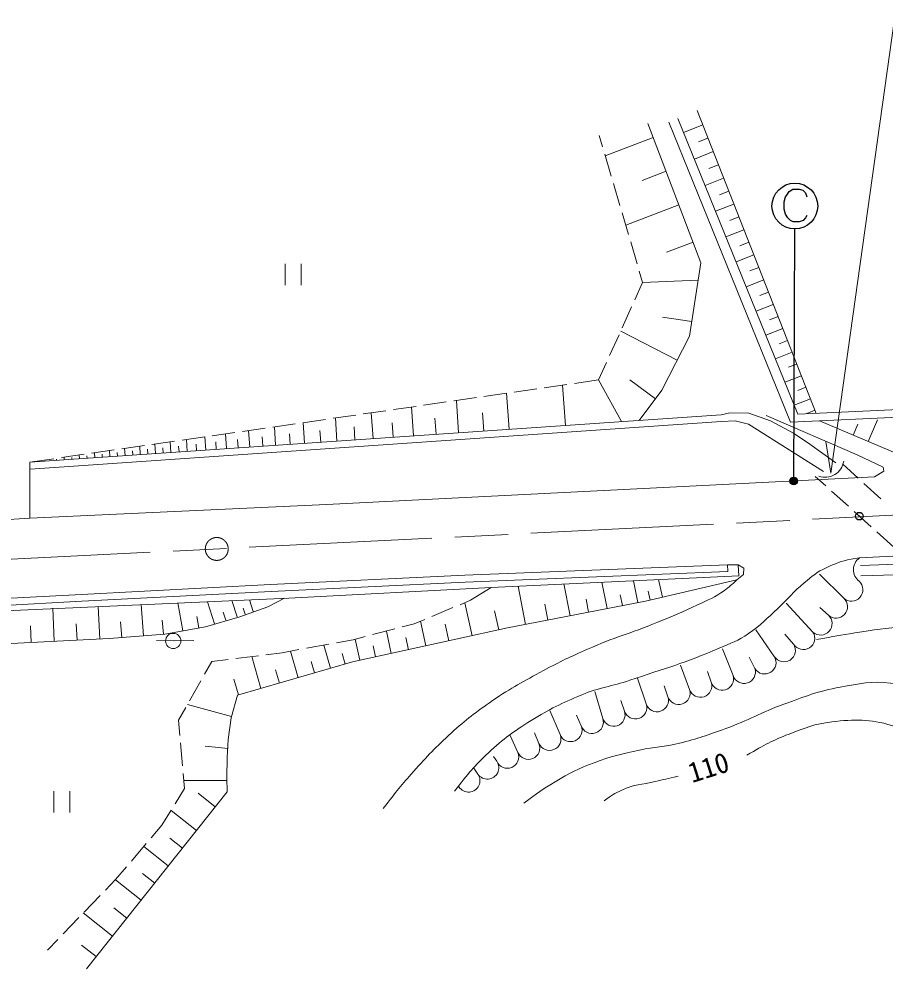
# Model space of a CAD drawing. Units: millimetres, scale not verified. Extents: x 40000 to 680000, y 20000 to 380000.
# Drawn here: x 352568 to 409370, y 242695 to 305000 of the extents above; entities that cross this region are included whole.
import ezdxf
from ezdxf.enums import TextEntityAlignment as Align

# ---------------------------------------------------------------- set-up
doc = ezdxf.new("R2010")
doc.units = ezdxf.units.MM
doc.header["$LTSCALE"] = 1000
doc.header["$PDMODE"] = 32
doc.header["$PDSIZE"] = 500
doc.linetypes.add('CHAIN', pattern=[18.5, 12, -1.5, 3.5, -1.5])
for name, color, linetype, lineweight in [('M-BMK', 2, 'CHAIN', 13), ('M-STR-HTXT', 7, 'Continuous', 13), ('M-STR-STRC', 7, 'Continuous', 25), ('M-WORK', 1, 'Continuous', 13)]:
    doc.layers.add(name, color=color, linetype=linetype, lineweight=lineweight)
doc.layers.add('M-OTRS', color=6, linetype='Continuous')
doc.styles.add('ＭＳ ゴシック', font='')
doc.styles.get('ＭＳ ゴシック').set_extended_font_data('MS Gothic')

msp = doc.modelspace()

# ---------------------------------------------------------------- linework, layer by layer
at = {"layer": 'M-BMK'}
msp.add_line((330712, 268506), (410304, 272478), dxfattribs=at)
msp.add_circle((365539, 270244), 750, dxfattribs=at)
at = {"layer": 'M-OTRS'}
msp.add_point((407687, 272393), dxfattribs=at)
at = {"layer": 'M-STR-HTXT'}
msp.add_line((405815, 275223), (405500, 277287), dxfattribs=at)
msp.add_lwpolyline([(405815, 275223), (410000, 305000), (432500, 305000)], dxfattribs=at)
at = {"layer": 'M-STR-STRC'}
for p, q in [((402923, 293447), (403095, 293680)), ((403095, 293680), (403328, 293838)), ((403328, 293838), (403747, 293842)), ((403747, 293842), (403990, 293764)), ((403990, 293764), (404155, 293599)), ((404155, 293599), (404243, 293346)), ((402765, 293019), (402842, 293346)), ((402765, 292523), (402765, 293019)), ((402842, 293346), (402923, 293447)), ((402836, 292206), (402765, 292523)), ((403004, 291952), (402836, 292206)), ((403163, 291791), (403004, 291952)), ((403338, 291706), (403163, 291791)), ((403750, 291706), (403338, 291706)), ((403993, 291784), (403750, 291706)), ((404158, 291956), (403993, 291784)), ((404232, 292108), (404158, 291956)), ((403380, 274708), (403452, 291232))]:
    msp.add_line(p, q, dxfattribs=at)
for centre, radius in [((403458, 292732), 1500), ((403458, 292732), 1500), ((403380, 274708), 250), ((403380, 274708), 200), ((403380, 274708), 150), ((403380, 274708), 100), ((403380, 274708), 50), ((403380, 274708), 20)]:
    msp.add_circle(centre, radius, dxfattribs=at)
msp.add_point((403380, 274708), dxfattribs=at)
at = {"layer": 'M-WORK'}
for p, q in [((395784, 298481), (403659, 279073)), ((397045, 298990), (404861, 279129)), ((397300, 289017), (393810, 298155)), ((395182, 298237), (403169, 278550)), ((397411, 298060), (396155, 297566)), ((390843, 296609), (390624, 297349)), ((394167, 297220), (391018, 296018)), ((397757, 297181), (397129, 296934)), ((391411, 294691), (390985, 296130)), ((398103, 296302), (396866, 295815)), ((398443, 295436), (397825, 295193)), ((395009, 295016), (393435, 294415)), ((391978, 292774), (391553, 294212)), ((398784, 294570), (397565, 294091)), ((399120, 293717), (398510, 293477)), ((399456, 292864), (398255, 292392)), ((392546, 290856), (392120, 292294)), ((395851, 292812), (392361, 291479)), ((399786, 292024), (399186, 291787)), ((400117, 291183), (398934, 290717)), ((393114, 288938), (392688, 290376)), ((396784, 290369), (395039, 289703)), ((400443, 290355), (399852, 290122)), ((400769, 289526), (399603, 289068)), ((370035, 288949), (370035, 287549)), ((371085, 287549), (371085, 288949)), ((396554, 284195), (397300, 289017)), ((401090, 288710), (400507, 288481)), ((393474, 287718), (393255, 288459)), ((397122, 287863), (393474, 287718)), ((401412, 287894), (400263, 287442)), ((392957, 286573), (393474, 287718)), ((401728, 287090), (401154, 286864)), ((392132, 284751), (392750, 286118)), ((402044, 286286), (400913, 285841)), ((396703, 285156), (394769, 285455)), ((402356, 285494), (401790, 285271)), ((391308, 282929), (391926, 284295)), ((395745, 282624), (392035, 284536)), ((394734, 280660), (396554, 284195)), ((402668, 284702), (401553, 284263)), ((402975, 283921), (402418, 283702)), ((403282, 283141), (402184, 282708)), ((390584, 281328), (391102, 282473)), ((403585, 282371), (403036, 282155)), ((387023, 280813), (388507, 281028)), ((389002, 281099), (390584, 281328)), ((392095, 278598), (390584, 281328)), ((394307, 280090), (392636, 281340)), ((403888, 281602), (402805, 281176)), ((383064, 280241), (384548, 280456)), ((384714, 278092), (384552, 280456)), ((385043, 280527), (386528, 280742)), ((388405, 278345), (388224, 280981)), ((393250, 278677), (394734, 280660)), ((404186, 280845), (403645, 280632)), ((379105, 279669), (380589, 279883)), ((381084, 279955), (382569, 280170)), ((381403, 277865), (381258, 279980)), ((404484, 280087), (403418, 279667)), ((403659, 279073), (421035, 279877)), ((375146, 279097), (376631, 279311)), ((375792, 277480), (375675, 279173)), ((377125, 279383), (378610, 279597)), ((378442, 277661), (378312, 279554)), ((383059, 277978), (382978, 279160)), ((398613, 279045), (399197, 279163)), ((399197, 279163), (400428, 279147)), ((400428, 279147), (401867, 278640)), ((403169, 278550), (421060, 279377)), ((404778, 279340), (404245, 279130)), ((353275, 275936), (398613, 279045)), ((353306, 275487), (398644, 278596)), ((371187, 278525), (372672, 278739)), ((371299, 277172), (371206, 278527)), ((373167, 278811), (374651, 279025)), ((373421, 277317), (373317, 278832)), ((377117, 277571), (377052, 278517)), ((379923, 277763), (379850, 278821)), ((398644, 278596), (399545, 278646)), ((399545, 278646), (400415, 278433)), ((407555, 276420), (401565, 278996)), ((401867, 278640), (403359, 277840)), ((405071, 278638), (413338, 275134)), ((408275, 277280), (408880, 278708)), ((365249, 277666), (366733, 277881)), ((367228, 277952), (368713, 278167)), ((367703, 276925), (367629, 278010)), ((369208, 278238), (370692, 278453)), ((369401, 277041), (369318, 278254)), ((372360, 277244), (372308, 278002)), ((374606, 277398), (374548, 278245)), ((400415, 278433), (405335, 275325)), ((407275, 277704), (407578, 278418)), ((361290, 277094), (362775, 277309)), ((362520, 276570), (362473, 277265)), ((363269, 277380), (364754, 277595)), ((363608, 276644), (363555, 277421)), ((364825, 276728), (364765, 277596)), ((365504, 276774), (365471, 277260)), ((366184, 276821), (366117, 277792)), ((366944, 276873), (366906, 277416)), ((368552, 276983), (368511, 277590)), ((370350, 277107), (370304, 277784)), ((403359, 277840), (404442, 277112)), ((357331, 276522), (358816, 276736)), ((358530, 276296), (358503, 276691)), ((359311, 276808), (360795, 277022)), ((359527, 276364), (359495, 276835)), ((360026, 276399), (360007, 276671)), ((360525, 276433), (360488, 276978)), ((361024, 276467), (361003, 276777)), ((361523, 276501), (361480, 277121)), ((362022, 276535), (361998, 276883)), ((363064, 276607), (363038, 276995)), ((364217, 276686), (364187, 277120)), ((404442, 277112), (406147, 275887)), ((353275, 275936), (354857, 276164)), ((355038, 276056), (355032, 276142)), ((355352, 276236), (356836, 276450)), ((355537, 276091), (355525, 276261)), ((356036, 276125), (356027, 276247)), ((356534, 276159), (356518, 276404)), ((357033, 276193), (357022, 276353)), ((357532, 276227), (357510, 276548)), ((358031, 276262), (358017, 276459)), ((359029, 276330), (359012, 276565)), ((409249, 275615), (407555, 276420)), ((353287, 272259), (353275, 275936)), ((406615, 275799), (407615, 274881)), ((409284, 275354), (409249, 275615)), ((372744, 273165), (408689, 274975)), ((405484, 274377), (404794, 274998)), ((408689, 274975), (409284, 275354)), ((407983, 274543), (409088, 273528)), ((406970, 273039), (405856, 274043)), ((353287, 272259), (372744, 273165)), ((407700, 269651), (480116, 273289)), ((408456, 271700), (407342, 272704)), ((350402, 272082), (353287, 272259)), ((409942, 270362), (408828, 271366)), ((381810, 268519), (399046, 269212)), ((399046, 269212), (399064, 268762)), ((399738, 269211), (399046, 269212)), ((399774, 268483), (399738, 269211)), ((399738, 269211), (400114, 268977)), ((411395, 269297), (407772, 269155)), ((381829, 268069), (399064, 268762)), ((400096, 268569), (399652, 268213)), ((400114, 268977), (400096, 268569)), ((406665, 267011), (405069, 268581)), ((413827, 268666), (407793, 268486)), ((369075, 267906), (381810, 268519)), ((369098, 267457), (381829, 268069)), ((383532, 267724), (399774, 268483)), ((388715, 265859), (388310, 267947)), ((391142, 266330), (390806, 268064)), ((393158, 266721), (392878, 268161)), ((399652, 268213), (393662, 266819)), ((394782, 267080), (394513, 268237)), ((356661, 267267), (369075, 267906)), ((356684, 266817), (369098, 267457)), ((370265, 267018), (383532, 267724)), ((382192, 266878), (383532, 267724)), ((385792, 265291), (385303, 267807)), ((393972, 266891), (393837, 267470)), ((346244, 266707), (356661, 267267)), ((346267, 266258), (356684, 266817)), ((347407, 265992), (370265, 267018)), ((363314, 264877), (362986, 266702)), ((365394, 265333), (364934, 266785)), ((366868, 265800), (366535, 266853)), ((367938, 266139), (367696, 266903)), ((368892, 266441), (369989, 267005)), ((381494, 266587), (382192, 266878)), ((382282, 264551), (381807, 266717)), ((393662, 266819), (384604, 265061)), ((389929, 266094), (389761, 266961)), ((392150, 266526), (392010, 267245)), ((404645, 264793), (402890, 266686)), ((354884, 264192), (354777, 266351)), ((357877, 264341), (357770, 266479)), ((360742, 264553), (360578, 266599)), ((366131, 265566), (365964, 266093)), ((367062, 265784), (368892, 266441)), ((367403, 265969), (367282, 266351)), ((379648, 265817), (381033, 266394)), ((384034, 264936), (383759, 266187)), ((387253, 265575), (387051, 266619)), ((405655, 265902), (405101, 266407)), ((359310, 264438), (359228, 265461)), ((362036, 264657), (361962, 265581)), ((364364, 265066), (364229, 265815)), ((364798, 265144), (367062, 265784)), ((378489, 265333), (379187, 265624)), ((379250, 263886), (378895, 265502)), ((353373, 264116), (353326, 265196)), ((356381, 264267), (356327, 265335)), ((362134, 264665), (364798, 265144)), ((384604, 265061), (374434, 262830)), ((375765, 264625), (377217, 265002)), ((376987, 263390), (376665, 264859)), ((377701, 265128), (378489, 265333)), ((380766, 264219), (380528, 265302)), ((402107, 263194), (400901, 264934)), ((351011, 263999), (358484, 264372)), ((358484, 264372), (362134, 264665)), ((361578, 264239), (362685, 264209)), ((362685, 264209), (364041, 264239)), ((373391, 264092), (374493, 264294)), ((374493, 264294), (375281, 264499)), ((374931, 262939), (374626, 264328)), ((378118, 263638), (377941, 264446)), ((403376, 263994), (402807, 264662)), ((369831, 263441), (370932, 263643)), ((371424, 263733), (372900, 264002)), ((373009, 262417), (372568, 263942)), ((375959, 263164), (375798, 263899)), ((399406, 261948), (398710, 263703)), ((365222, 262855), (366286, 262991)), ((366782, 263054), (368270, 263243)), ((368436, 261092), (367829, 263187)), ((368766, 263306), (369831, 263441)), ((370875, 261798), (370370, 263540)), ((373966, 262694), (373768, 263377)), ((400838, 262394), (400451, 263146)), ((364744, 262022), (365222, 262855)), ((374434, 262830), (366895, 260645)), ((369655, 261445), (369403, 262316)), ((371942, 262108), (371721, 262870)), ((396551, 261027), (395963, 262625)), ((366970, 260667), (366666, 261714)), ((393705, 260077), (393134, 261761)), ((397974, 261503), (397736, 262214)), ((363750, 260286), (364496, 261588)), ((395128, 260552), (394891, 261264)), ((366895, 260645), (366487, 259168)), ((390860, 259127), (390339, 260896)), ((363024, 259019), (363502, 259853)), ((366510, 259249), (363613, 260047)), ((392283, 259602), (392045, 260314)), ((388055, 258068), (387379, 259653)), ((389437, 258652), (389145, 259343)), ((363113, 258016), (363024, 259019)), ((366487, 259168), (366292, 257747)), ((385291, 256901), (384786, 258007)), ((386673, 257485), (386382, 258176)), ((363290, 256024), (363157, 257518)), ((366292, 257747), (366221, 256557)), ((366282, 257159), (364788, 257311)), ((366221, 256557), (366203, 255225)), ((383910, 256318), (383700, 256625)), ((363424, 254523), (363335, 255526)), ((382671, 255472), (382405, 255861)), ((366221, 255059), (363376, 255059)), ((366203, 255225), (366221, 254319)), ((354862, 254355), (354862, 252955)), ((355912, 252955), (355912, 254355)), ((366221, 254319), (356990, 242695)), ((362816, 253537), (363424, 254523)), ((365443, 253339), (364329, 254224)), ((381432, 254626), (381386, 254693)), ((361945, 252126), (362553, 253112)), ((364204, 251779), (362544, 253097)), ((361238, 251298), (361945, 252126)), ((363282, 250618), (362452, 251277)), ((359940, 249777), (360914, 250918)), ((362359, 249456), (360754, 250730)), ((358908, 248569), (359615, 249397)), ((361467, 248332), (360664, 248969)), ((358233, 247870), (358908, 248569)), ((360574, 247208), (358888, 248548)), ((356844, 246431), (357886, 247510)), ((358699, 244847), (356783, 246368)), ((359637, 246028), (358793, 246698)), ((355455, 244992), (356497, 246072)), ((354432, 243934), (355107, 244633)), ((357634, 243506), (356676, 244267))]:
    msp.add_line(p, q, dxfattribs=at)
msp.add_circle((362685, 264209), 500, dxfattribs=at)
for centre, radius, start, end in [((405444, 276176), 1231, 250.20551, 351.53866), ((408241, 268877), 944, 124.9481, 233.22347), ((407170, 267566), 750, 227.67446, 47.67446), ((406160, 266457), 750, 227.67446, 47.67446), ((405150, 265348), 750, 227.67446, 47.67446), ((404011, 264393), 750, 212.21946, 32.21946), ((402742, 263594), 750, 212.21946, 32.21946), ((401473, 262794), 750, 212.21946, 32.21946), ((400122, 262171), 750, 197.28995, 17.28995), ((398690, 261725), 750, 197.28995, 17.28995), ((397262, 261265), 750, 198.46486, 18.46486), ((394417, 260315), 750, 198.46486, 18.46486), ((395840, 260790), 750, 198.46486, 18.46486), ((392994, 259840), 750, 198.46486, 18.46486), ((391571, 259365), 750, 198.46486, 18.46486), ((388746, 258360), 750, 202.89256, 22.89256), ((390148, 258890), 750, 198.46486, 18.46486), ((387364, 257777), 750, 202.89256, 22.89256), ((385982, 257193), 750, 202.89256, 22.89256), ((384601, 256610), 750, 202.89256, 22.89256), ((383290, 255895), 750, 214.32537, 34.32537), ((382051, 255049), 750, 214.32537, 34.32537)]:
    msp.add_arc(centre, radius, start, end, dxfattribs=at)
for points, knots in [([(381126, 254359), (382079, 255577), (382400, 255980), (383363, 256876), (384366, 257810), (385000, 258266), (386161, 258994), (387390, 259766), (388139, 260111), (389477, 260673), (390666, 261172), (391414, 261218), (392634, 261632), (394933, 262411), (396259, 262760), (398482, 263736), (399257, 264077), (399735, 264207), (400427, 264696), (401234, 265266), (401614, 265681), (402345, 266347), (403041, 266982), (403346, 267431), (404077, 268026), (404605, 268456), (404894, 268733), (405515, 269011), (406128, 269286), (406480, 269451), (407140, 269571), (407357, 269610), (407440, 269630), (407700, 269651)], [0, 0, 0, 0, 1, 1, 1, 2, 2, 2, 3, 3, 3, 4, 4, 4, 5, 5, 5, 6, 6, 6, 7, 7, 7, 8, 8, 8, 9, 9, 9, 10, 10, 10, 11, 11, 11, 11]), ([(376458, 253231), (377370, 254403), (377634, 254734), (378447, 255647), (379364, 256676), (379894, 257243), (380916, 258169), (381916, 259074), (382523, 259534), (383633, 260300), (384880, 261160), (385642, 261547), (386972, 262271), (388076, 262872), (388718, 263165), (389867, 263674), (391599, 264443), (392641, 264700), (394396, 265415), (395452, 265845), (396045, 266085), (397078, 266569), (397786, 266902), (398209, 267061), (398836, 267528), (399170, 267777), (399298, 267876), (399652, 268213)], [0, 0, 0, 0, 1, 1, 1, 2, 2, 2, 3, 3, 3, 4, 4, 4, 5, 5, 5, 6, 6, 6, 7, 7, 7, 8, 8, 8, 9, 9, 9, 9]), ([(404881, 264296), (406080, 264526), (406407, 264583), (407391, 264734), (408685, 264931), (409411, 265070), (410718, 265130), (411911, 265185), (412592, 265194), (413773, 265024), (414862, 264866), (415471, 264715), (416508, 264349), (417489, 264002), (418050, 263801), (418942, 263265), (419645, 262843), (419979, 262513), (420593, 261969), (421258, 261380), (421601, 261016), (422192, 260353), (422819, 259648), (423002, 259104), (423684, 258452), (424157, 258000), (424439, 257732), (425033, 257458), (425689, 257155), (426131, 257193), (426845, 257085), (428220, 256877), (429009, 256921), (430397, 256836), (433107, 256671), (433988, 256664), (437341, 256570)], [0, 0, 0, 0, 1, 1, 1, 2, 2, 2, 3, 3, 3, 4, 4, 4, 5, 5, 5, 6, 6, 6, 7, 7, 7, 8, 8, 8, 9, 9, 9, 10, 10, 10, 11, 11, 11, 12, 12, 12, 12]), ([(385681, 253562), (386604, 254264), (386896, 254476), (387732, 254973), (388687, 255543), (389250, 255830), (390289, 256226), (391420, 256655), (392094, 256781), (393273, 257051), (394282, 257283), (394878, 257262), (395884, 257504), (397093, 257796), (397752, 258037), (398921, 258463), (400437, 259017), (401213, 259513), (402731, 260062), (404152, 260576), (404948, 260906), (406434, 261181), (407707, 261417), (408450, 261588), (409737, 261447), (410975, 261312), (411696, 261142), (412801, 260568), (413900, 259996), (414294, 259337), (415199, 258490), (416429, 257337), (416808, 256876), (418156, 255346)], [0, 0, 0, 0, 1, 1, 1, 2, 2, 2, 3, 3, 3, 4, 4, 4, 5, 5, 5, 6, 6, 6, 7, 7, 7, 8, 8, 8, 9, 9, 9, 10, 10, 10, 11, 11, 11, 11]), ([(400306, 256718), (401543, 257431), (401947, 257671), (403077, 258104), (404138, 258510), (404746, 258771), (405874, 258903), (407407, 259082), (408339, 259107), (409817, 258663), (411202, 258248), (411854, 257661), (413014, 256798), (413908, 256134), (414230, 255850), (415172, 254933)], [0, 0, 0, 0, 1, 1, 1, 2, 2, 2, 3, 3, 3, 4, 4, 4, 5, 5, 5, 5]), ([(390955, 253735), (391437, 254090), (391630, 254199), (392101, 254427), (392894, 254811), (393429, 254783), (394286, 254987), (394877, 255128), (395069, 255172), (395804, 255333)], [0, 0, 0, 0, 1, 1, 1, 2, 2, 2, 3, 3, 3, 3])]:
    msp.add_open_spline(points, degree=3, knots=knots, dxfattribs=at)

# ---------------------------------------------------------------- texts
at = {"layer": 'M-WORK', "style": 'ＭＳ ゴシック'}
msp.add_text('110', height=1320, rotation=17.608, dxfattribs=at).set_placement((397792, 255920), align=Align.MIDDLE_CENTER)

doc.saveas('drawing.dxf')
